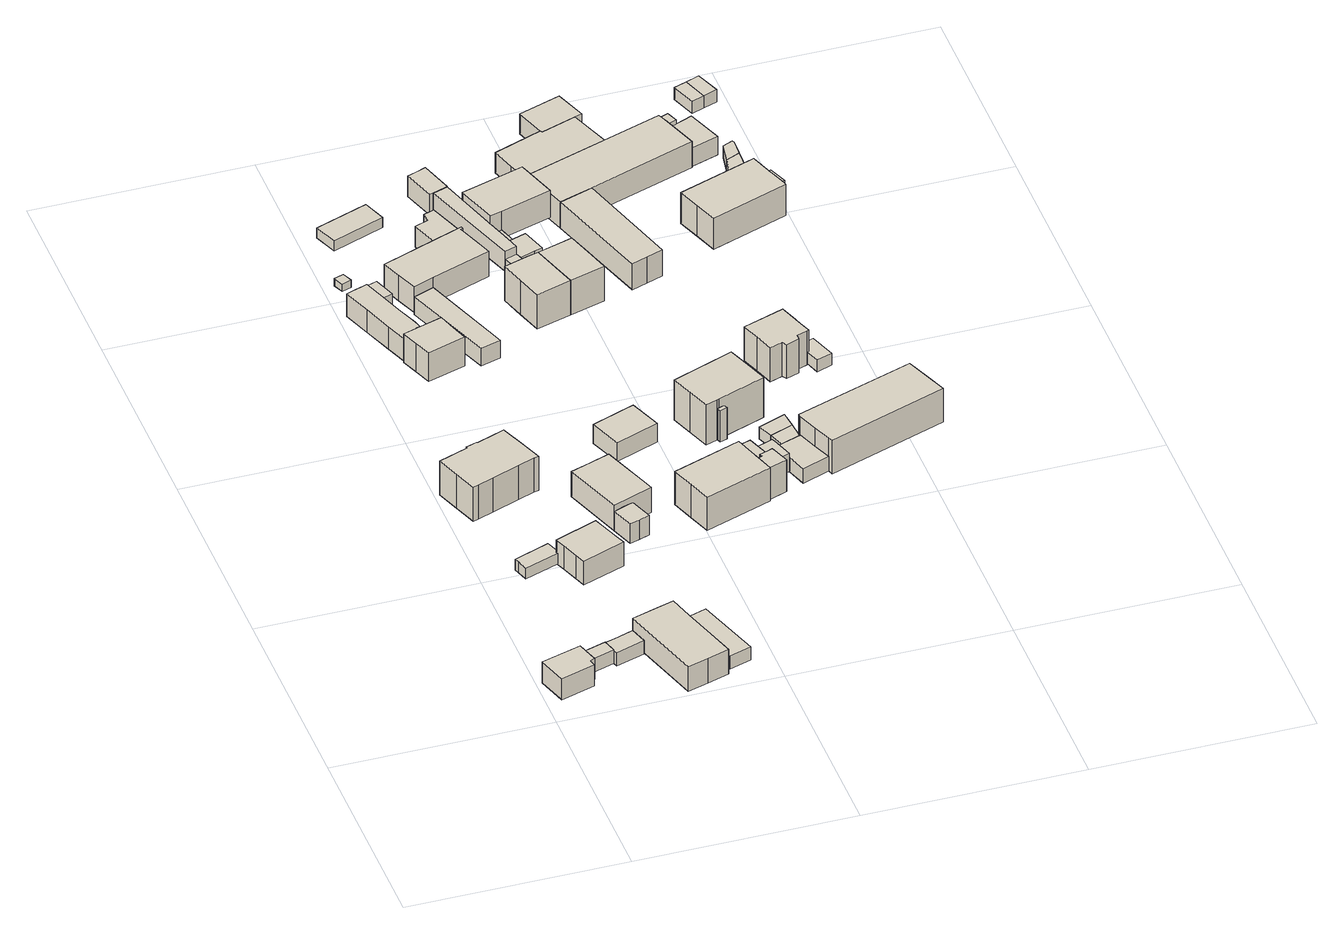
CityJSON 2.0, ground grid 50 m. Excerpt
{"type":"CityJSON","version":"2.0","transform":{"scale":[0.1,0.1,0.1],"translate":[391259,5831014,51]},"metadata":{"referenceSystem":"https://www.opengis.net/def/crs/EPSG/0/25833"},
"CityObjects":{
"building1":{"type":"Building","attributes":{"Gemeindeschluessel":"11000003","function":"31001_2000"},"address":[{"country":"Germany","locality":"Berlin","thoroughfareNumber":"1 (1)","thoroughfareName":"Berliner Straße"}],"children":["building1-1","building1-2","building1-3"]},
"building1-1":{"type":"BuildingPart","attributes":{"BezugspunktDach":"2200","measuredHeight":6.3,"storeysAboveGround":1},"parents":["building1"],"geometry":[{"type":"MultiSurface","lod":"1","boundaries":[[[0,1,2,3,4,5,6]],[[7,8,9,10,11,12,13]],[[7,13,6,5]],[[8,14,15,5,4]],[[9,8,4,3]],[[10,9,3,2]],[[11,10,2,1]],[[12,11,1,0]],[[13,12,0,6]],[[7,15,14,8]]]}]},
"building1-2":{"type":"BuildingPart","attributes":{"BezugspunktDach":"2200","measuredHeight":3.46,"storeysAboveGround":1},"parents":["building1"],"geometry":[{"type":"MultiSurface","lod":"1","boundaries":[[[16,17,18,19,20,21]],[[22,23,24,25,26,27]],[[22,27,21,20]],[[23,22,20,19]],[[24,23,19,18]],[[25,24,18,17]],[[26,25,17,16]],[[28,27,26,16,21]]]}]},
"building1-3":{"type":"BuildingPart","attributes":{"BezugspunktDach":"2200","measuredHeight":3.59,"storeysAboveGround":1},"parents":["building1"],"geometry":[{"type":"MultiSurface","lod":"1","boundaries":[[[14,29,30,15]],[[27,26,8,7]],[[27,7,15,30]],[[16,21,30,29]],[[8,26,29,14]],[[26,27,21,16]],[[7,8,14,15]]]}]},
"building2":{"type":"Building","attributes":{"Gemeindeschluessel":"11000003","BezugspunktDach":"2200","function":"31001_2463","measuredHeight":2.75,"storeysAboveGround":1},"address":[{"country":"Germany","locality":"Berlin","thoroughfareNumber":"34A (1)","thoroughfareName":"Hauptstraße"}],"geometry":[{"type":"Solid","lod":"1","boundaries":[[[[31,32,33,34,35,36,37]],[[38,39,40,41,42,43,44]],[[38,44,37,36]],[[39,38,36,35]],[[40,39,35,34]],[[41,40,34,33]],[[42,41,33,32]],[[43,42,32,31]],[[44,43,31,37]]]]}]},
"building3":{"type":"Building","attributes":{"Gemeindeschluessel":"11000003","BezugspunktDach":"2200","function":"31001_1010","measuredHeight":11.34,"storeysAboveGround":2},"address":[{"country":"Germany","locality":"Berlin","thoroughfareNumber":"34","thoroughfareName":"Hauptstraße"}],"geometry":[{"type":"Solid","lod":"1","boundaries":[[[[45,46,47,48,49,50,51,52,53,54,55,56,57,58]],[[59,60,61,62,63,64,65,66,67,68,69,70,71,72]],[[59,72,58,57]],[[60,59,57,56]],[[61,60,56,55]],[[62,61,55,54]],[[63,62,54,53]],[[64,63,53,52]],[[65,64,52,51]],[[66,65,51,50]],[[67,66,50,49]],[[68,67,49,48]],[[69,68,48,47]],[[70,69,47,46]],[[71,70,46,45]],[[72,71,45,58]]]]}]},
"building4":{"type":"Building","attributes":{"Gemeindeschluessel":"11000003","BezugspunktDach":"2200","function":"31001_2000","measuredHeight":8.45,"storeysAboveGround":1},"address":[{"country":"Germany","locality":"Berlin","thoroughfareNumber":"1 (2)","thoroughfareName":"Berliner Straße"}],"geometry":[{"type":"Solid","lod":"1","boundaries":[[[[73,74,75,76,77,78,79,80]],[[81,82,83,84,85,86,87,88]],[[81,88,80,79]],[[82,81,79,78]],[[83,82,78,77]],[[84,83,77,76]],[[85,84,76,75]],[[86,85,75,74]],[[87,86,74,73]],[[88,87,73,80]]]]}]},
"building5":{"type":"Building","attributes":{"Gemeindeschluessel":"11000003","BezugspunktDach":"2200","function":"31001_1010","measuredHeight":8.63,"storeysAboveGround":1},"address":[{"country":"Germany","locality":"Berlin","thoroughfareNumber":"34A","thoroughfareName":"Hauptstraße"}],"geometry":[{"type":"Solid","lod":"1","boundaries":[[[[89,90,91,92,93,94,95,96,97]],[[98,99,100,101,102,103,104,105,106]],[[98,106,97,96]],[[99,98,96,95]],[[100,99,95,94]],[[101,100,94,93]],[[102,101,93,92]],[[103,102,92,91]],[[104,103,91,90]],[[105,104,90,89]],[[106,105,89,97]]]]}]},
"building6":{"type":"Building","attributes":{"Gemeindeschluessel":"11000003","BezugspunktDach":"2200","function":"31001_2143","measuredHeight":3.34,"storeysAboveGround":1},"address":[{"country":"Germany","locality":"Berlin","thoroughfareNumber":"1 (5)","thoroughfareName":"Berliner Straße"}],"geometry":[{"type":"Solid","lod":"1","boundaries":[[[[107,108,109,110,111,112,113,114]],[[115,116,117,118,119,120,121,122]],[[115,122,114,113]],[[116,115,113,112]],[[117,116,112,111]],[[118,117,111,110]],[[119,118,110,109]],[[120,119,109,108]],[[121,120,108,107]],[[122,121,107,114]]]]}]},
"building7":{"type":"Building","attributes":{"Gemeindeschluessel":"11000003","function":"31001_2000"},"address":[{"country":"Germany","locality":"Berlin","thoroughfareNumber":"37 (1)","thoroughfareName":"Hauptstraße"}],"children":["building7-1","building7-2"]},
"building7-1":{"type":"BuildingPart","attributes":{"BezugspunktDach":"2200","measuredHeight":6.17,"storeysAboveGround":1},"parents":["building7"],"geometry":[{"type":"MultiSurface","lod":"1","boundaries":[[[123,124,125,126,127,128,129,130,131,132,133,134,135,136]],[[137,138,139,140,141,142,143,144,145,146,147,148,149,150]],[[137,150,136,135]],[[138,137,135,134]],[[139,138,134,133]],[[151,152,153,133,132]],[[141,140,132,131]],[[142,141,131,130]],[[143,142,130,129]],[[144,143,129,128]],[[145,144,128,127]],[[146,145,127,126]],[[147,146,126,125]],[[148,147,125,124]],[[149,148,124,123]],[[150,149,123,136]],[[140,139,153,152,151]]]}]},
"building7-2":{"type":"BuildingPart","attributes":{"BezugspunktDach":"2200","measuredHeight":5.49,"storeysAboveGround":1},"parents":["building7"],"geometry":[{"type":"Solid","lod":"1","boundaries":[[[[152,154,155,153]],[[156,157,140,139]],[[156,139,153,155]],[[157,156,155,154]],[[140,157,154,152]],[[139,140,152,153]]]]}]},
"building8":{"type":"Building","attributes":{"Gemeindeschluessel":"11000003","BezugspunktDach":"2200","function":"31001_2000","measuredHeight":1.9,"storeysAboveGround":1},"address":[{"country":"Germany","locality":"Berlin","thoroughfareNumber":"37 (3)","thoroughfareName":"Hauptstraße"}],"geometry":[{"type":"Solid","lod":"1","boundaries":[[[[158,159,160,161]],[[162,163,164,165]],[[162,165,161,160]],[[163,162,160,159]],[[164,163,159,158]],[[165,164,158,161]]]]}]},
"building9":{"type":"Building","attributes":{"Gemeindeschluessel":"11000003","BezugspunktDach":"2200","function":"31001_1010","measuredHeight":8.8,"storeysAboveGround":1},"address":[{"country":"Germany","locality":"Berlin","thoroughfareNumber":"37","thoroughfareName":"Hauptstraße"}],"geometry":[{"type":"Solid","lod":"1","boundaries":[[[[166,167,168,169,170,171]],[[172,173,174,175,176,177]],[[172,177,171,170]],[[173,172,170,169]],[[174,173,169,168]],[[175,174,168,167]],[[176,175,167,166]],[[177,176,166,171]]]]}]},
"building10":{"type":"Building","attributes":{"Gemeindeschluessel":"11000003","BezugspunktDach":"2200","function":"31001_2000","measuredHeight":4.51,"storeysAboveGround":1},"address":[{"country":"Germany","locality":"Berlin","thoroughfareNumber":"37 (4)","thoroughfareName":"Hauptstraße"}],"geometry":[{"type":"Solid","lod":"1","boundaries":[[[[178,179,180,181]],[[182,183,142,141]],[[182,141,181,180]],[[183,182,180,179]],[[142,183,179,178]],[[141,142,178,181]]]]}]},
"building11":{"type":"Building","attributes":{"Gemeindeschluessel":"11000003","function":"31001_2000"},"address":[{"country":"Germany","locality":"Berlin","thoroughfareNumber":"38 (1)","thoroughfareName":"Hauptstraße"}],"children":["building11-1","building11-2"]},
"building11-1":{"type":"BuildingPart","attributes":{"BezugspunktDach":"2200","measuredHeight":8.48,"storeysAboveGround":1},"parents":["building11"],"geometry":[{"type":"MultiSurface","lod":"1","boundaries":[[[184,185,186,187,188]],[[189,190,191,192,193]],[[189,193,188,187]],[[190,189,187,186]],[[191,190,186,185]],[[192,194,195,196,197,191,185,184]],[[193,192,184,188]],[[198,195,194,192]],[[198,197,196,195,199]]]}]},
"building11-2":{"type":"BuildingPart","attributes":{"BezugspunktDach":"2200","measuredHeight":6.19,"storeysAboveGround":1},"parents":["building11"],"geometry":[{"type":"Solid","lod":"1","boundaries":[[[[200,201,202,196,195,194]],[[198,197,203,204,205,192]],[[203,197,196,202]],[[204,203,202,201]],[[205,204,201,200]],[[192,205,200,194]],[[198,192,194,195]],[[197,198,195,196]]]]}]},
"building12":{"type":"Building","attributes":{"Gemeindeschluessel":"11000003","BezugspunktDach":"2200","function":"31001_2000","measuredHeight":4.65,"storeysAboveGround":1},"address":[{"country":"Germany","locality":"Berlin","thoroughfareNumber":"39 (1)","thoroughfareName":"Hauptstraße"}],"geometry":[{"type":"Solid","lod":"1","boundaries":[[[[206,207,208,209]],[[210,211,212,213]],[[210,213,209,208]],[[211,210,208,207]],[[212,211,207,206]],[[213,212,206,209]]]]}]},
"building13":{"type":"Building","attributes":{"Gemeindeschluessel":"11000003","BezugspunktDach":"2200","function":"31001_2000","measuredHeight":2.64,"storeysAboveGround":1},"address":[{"country":"Germany","locality":"Berlin","thoroughfareNumber":"39 (3)","thoroughfareName":"Hauptstraße"}],"geometry":[{"type":"Solid","lod":"1","boundaries":[[[[214,215,216,217]],[[218,219,220,221]],[[218,221,217,216]],[[219,218,216,215]],[[220,219,215,214]],[[221,220,214,217]]]]}]},
"building14":{"type":"Building","attributes":{"Gemeindeschluessel":"11000003","function":"31001_2000"},"address":[{"country":"Germany","locality":"Berlin","thoroughfareNumber":"39 (2)","thoroughfareName":"Hauptstraße"}],"children":["building14-1","building14-2"]},
"building14-1":{"type":"BuildingPart","attributes":{"BezugspunktDach":"2200","measuredHeight":7.96,"storeysAboveGround":1},"parents":["building14"],"geometry":[{"type":"Solid","lod":"1","boundaries":[[[[222,223,224,225,226,227,228,229,230,231]],[[232,233,234,235,236,237,238,239,240,241]],[[232,241,231,230]],[[233,232,230,229],[233,242,243,232]],[[234,233,229,228]],[[235,234,228,227]],[[236,235,227,226]],[[237,236,226,225]],[[238,237,225,224]],[[239,238,224,223]],[[240,239,223,222]],[[241,240,222,231]],[[242,233,232,243]]]]}]},
"building14-2":{"type":"BuildingPart","attributes":{"BezugspunktDach":"2200","measuredHeight":5.46,"storeysAboveGround":1},"parents":["building14"],"geometry":[{"type":"Solid","lod":"1","boundaries":[[[[243,242,244,245,246,247]],[[248,249,250,233,232,251]],[[248,251,247,246]],[[249,248,246,245]],[[250,249,245,244]],[[233,250,244,242]],[[251,232,243,247]],[[242,243,232,233]]]]}]},
"building15":{"type":"Building","attributes":{"Gemeindeschluessel":"11000003","BezugspunktDach":"2200","function":"31001_1010","measuredHeight":6.06,"storeysAboveGround":1},"address":[{"country":"Germany","locality":"Berlin","thoroughfareNumber":"36","thoroughfareName":"Hauptstraße"}],"geometry":[{"type":"Solid","lod":"1","boundaries":[[[[252,253,254,255]],[[256,257,258,259]],[[256,259,255,254]],[[257,256,254,253]],[[258,257,253,252]],[[259,258,252,255]]]]}]},
"building16":{"type":"Building","attributes":{"Gemeindeschluessel":"11000003","function":"31001_2000"},"address":[{"country":"Germany","locality":"Berlin","thoroughfareNumber":"38 (3)","thoroughfareName":"Hauptstraße"}],"children":["building16-1","building16-2"]},
"building16-1":{"type":"BuildingPart","attributes":{"BezugspunktDach":"2200","measuredHeight":9.76,"storeysAboveGround":1},"parents":["building16"],"geometry":[{"type":"MultiSurface","lod":"1","boundaries":[[[260,261,262,263,264,265,266]],[[267,268,269,270,271,272,273]],[[267,273,266,265]],[[274,275,267,265,264]],[[276,274,268,264,263]],[[270,269,263,262]],[[271,270,262,261]],[[272,271,261,260]],[[273,272,260,266]],[[268,267,275,274]],[[269,277,268,274,276]]]}]},
"building16-2":{"type":"BuildingPart","attributes":{"BezugspunktDach":"2200","measuredHeight":7.65,"storeysAboveGround":1},"parents":["building16"],"geometry":[{"type":"MultiSurface","lod":"1","boundaries":[[[276,278,279,275]],[[280,281,269,267]],[[280,267,275,279]],[[281,280,279,278]],[[269,281,278,276]],[[267,282,268,274,275]],[[269,276,274,268]]]}]},
"building17":{"type":"Building","attributes":{"Gemeindeschluessel":"11000003","BezugspunktDach":"2200","function":"31001_1010","measuredHeight":11.01,"storeysAboveGround":2},"address":[{"country":"Germany","locality":"Berlin","thoroughfareNumber":"39","thoroughfareName":"Hauptstraße"}],"geometry":[{"type":"Solid","lod":"1","boundaries":[[[[283,284,285,286,287,288,289]],[[290,291,292,293,294,295,296]],[[290,296,289,288]],[[291,290,288,287]],[[292,291,287,286]],[[293,292,286,285]],[[294,293,285,284]],[[295,294,284,283]],[[296,295,283,289]]]]}]},
"building18":{"type":"Building","attributes":{"Gemeindeschluessel":"11000003","function":"31001_2000"},"address":[{"country":"Germany","locality":"Berlin","thoroughfareNumber":"39 (4)","thoroughfareName":"Hauptstraße"}],"children":["building18-1","building18-2"]},
"building18-1":{"type":"BuildingPart","attributes":{"BezugspunktDach":"2200","measuredHeight":5.24,"storeysAboveGround":1},"parents":["building18"],"geometry":[{"type":"MultiSurface","lod":"1","boundaries":[[[297,298,299,300,301,302,303]],[[304,305,306,307,308,309,310]],[[310,311,304]],[[305,304,302,301]],[[306,305,301,300]],[[307,306,300,299]],[[308,307,299,298]],[[309,308,298,297]],[[310,309,297,303]],[[302,304,311,312]],[[303,312,313,311,310]]]}]},
"building18-2":{"type":"BuildingPart","attributes":{"BezugspunktDach":"2200","measuredHeight":5.69,"storeysAboveGround":1},"parents":["building18"],"geometry":[{"type":"MultiSurface","lod":"1","boundaries":[[[314,315,316,317,318,319,320]],[[321,322,304,311,310,323,324]],[[321,324,320,319]],[[322,321,319,318]],[[304,322,318,317]],[[312,302,317,316]],[[303,312,311,316,315]],[[323,310,315,314]],[[324,323,314,320]],[[311,304,302,312]],[[325,310,311,312,303]]]}]},
"building19":{"type":"Building","attributes":{"Gemeindeschluessel":"11000003","BezugspunktDach":"2200","function":"51009_1610","measuredHeight":3.44,"storeysAboveGround":0},"address":[{"country":"Germany","locality":"Berlin"}],"geometry":[{"type":"Solid","lod":"1","boundaries":[[[[326,327,328,329,330,331]],[[332,333,334,335,336,337]],[[332,337,331,330]],[[333,332,330,329]],[[334,333,329,328]],[[335,334,328,327]],[[336,335,327,326]],[[337,336,326,331]]]]}]},
"building20":{"type":"Building","attributes":{"Gemeindeschluessel":"11000003","BezugspunktDach":"2200","function":"31001_2000","measuredHeight":8.36,"storeysAboveGround":1},"address":[{"country":"Germany","locality":"Berlin","thoroughfareNumber":"38 (4)","thoroughfareName":"Hauptstraße"}],"geometry":[{"type":"Solid","lod":"1","boundaries":[[[[338,339,340,341,342,343,344]],[[345,346,347,348,349,350,351]],[[345,351,344,343]],[[346,345,343,342]],[[347,346,342,341]],[[348,347,341,340]],[[349,348,340,339]],[[350,349,339,338]],[[351,350,338,344]]]]}]},
"building21":{"type":"Building","attributes":{"Gemeindeschluessel":"11000003","BezugspunktDach":"2200","function":"31001_2000","measuredHeight":2.29,"storeysAboveGround":1},"address":[{"country":"Germany","locality":"Berlin","thoroughfareNumber":"41 (3)","thoroughfareName":"Hauptstraße"}],"geometry":[{"type":"Solid","lod":"1","boundaries":[[[[352,353,354,355]],[[356,357,358,359]],[[356,359,355,354]],[[357,356,354,353]],[[358,357,353,352]],[[359,358,352,355]]]]}]},
"building22":{"type":"Building","attributes":{"Gemeindeschluessel":"11000003","BezugspunktDach":"2200","function":"31001_2000","measuredHeight":0.75,"storeysAboveGround":1},"address":[{"country":"Germany","locality":"Berlin","thoroughfareNumber":"41 (1)","thoroughfareName":"Hauptstraße"}],"geometry":[{"type":"Solid","lod":"1","boundaries":[[[[360,361,362,363]],[[364,365,366,367]],[[364,367,363,362]],[[365,364,362,361]],[[366,365,361,360]],[[367,366,360,363]]]]}]},
"building23":{"type":"Building","attributes":{"Gemeindeschluessel":"11000003","BezugspunktDach":"2200","function":"31001_2000","measuredHeight":3,"storeysAboveGround":1},"address":[{"country":"Germany","locality":"Berlin","thoroughfareNumber":"41 (2)","thoroughfareName":"Hauptstraße"}],"geometry":[{"type":"Solid","lod":"1","boundaries":[[[[368,369,370,371,372,373,374]],[[375,376,377,364,367,308,307]],[[375,307,374,373]],[[376,375,373,372]],[[377,376,372,371]],[[364,377,371,370]],[[367,364,370,369]],[[308,367,369,368]],[[307,308,368,374]]]]}]},
"building24":{"type":"Building","attributes":{"Gemeindeschluessel":"11000003","BezugspunktDach":"2200","function":"31001_2000","measuredHeight":5.73,"storeysAboveGround":1},"address":[{"country":"Germany","locality":"Berlin","thoroughfareNumber":"38 (5)","thoroughfareName":"Hauptstraße"}],"geometry":[{"type":"Solid","lod":"1","boundaries":[[[[378,379,380,381,382,383]],[[384,385,386,387,388,389]],[[384,389,383,382]],[[385,384,382,381]],[[386,385,381,380]],[[387,386,380,379]],[[388,387,379,378]],[[389,388,378,383]]]]}]},
"building25":{"type":"Building","attributes":{"Gemeindeschluessel":"11000003","BezugspunktDach":"2200","function":"31001_1010","measuredHeight":11.02,"storeysAboveGround":2},"address":[{"country":"Germany","locality":"Berlin","thoroughfareNumber":"41","thoroughfareName":"Hauptstraße"}],"geometry":[{"type":"Solid","lod":"1","boundaries":[[[[285,390,391,392,287]],[[393,394,395,293,291]],[[393,291,287,392]],[[394,393,392,391]],[[395,394,391,390]],[[293,395,390,285]],[[291,293,285,287]]]]}]},
"building26":{"type":"Building","attributes":{"Gemeindeschluessel":"11000003","function":"31001_1010"},"address":[{"country":"Germany","locality":"Berlin","thoroughfareNumber":"38","thoroughfareName":"Hauptstraße"}],"children":["building26-1","building26-2"]},
"building26-1":{"type":"BuildingPart","attributes":{"BezugspunktDach":"2200","measuredHeight":12.65,"storeysAboveGround":3},"parents":["building26"],"geometry":[{"type":"MultiSurface","lod":"1","boundaries":[[[396,397,398,399,400,401,402,403]],[[404,405,406,407,408,409,410,411]],[[404,411,403,402]],[[405,404,402,401]],[[406,405,401,400]],[[412,413,414,406,400,399]],[[408,415,412,407,399,398]],[[409,408,398,397]],[[410,409,397,396]],[[411,410,396,403]],[[407,414,413,412]],[[407,412,415,408]]]}]},
"building26-2":{"type":"BuildingPart","attributes":{"BezugspunktDach":"2200","measuredHeight":8.2,"storeysAboveGround":3},"parents":["building26"],"geometry":[{"type":"MultiSurface","lod":"1","boundaries":[[[416,417,413,415]],[[414,418,419,408]],[[408,407,414]],[[418,414,413,417]],[[419,418,417,416]],[[408,419,416,415]],[[414,407,412,413]],[[420,415,412,407,408]]]}]},
"building27":{"type":"Building","attributes":{"Gemeindeschluessel":"11000003","BezugspunktDach":"2200","function":"31001_2000","measuredHeight":7.1,"storeysAboveGround":1},"address":[{"country":"Germany","locality":"Berlin","thoroughfareNumber":"41 (4)","thoroughfareName":"Hauptstraße"}],"geometry":[{"type":"Solid","lod":"1","boundaries":[[[[421,422,423,424,425,426]],[[427,428,429,430,431,432]],[[427,432,426,425]],[[428,427,425,424]],[[429,428,424,423]],[[430,429,423,422]],[[431,430,422,421]],[[432,431,421,426]]]]}]},
"building28":{"type":"Building","attributes":{"Gemeindeschluessel":"11000003","BezugspunktDach":"2200","function":"51009_1610","measuredHeight":4.87,"storeysAboveGround":0},"address":[{"country":"Germany","locality":"Berlin"}],"geometry":[{"type":"Solid","lod":"1","boundaries":[[[[433,434,435,436,437,438,439,440]],[[441,442,443,444,445,446,447,448]],[[441,448,440,439]],[[442,441,439,438]],[[443,442,438,437]],[[444,443,437,436]],[[445,444,436,435]],[[446,445,435,434]],[[447,446,434,433]],[[448,447,433,440]]]]}]},
"building29":{"type":"Building","attributes":{"Gemeindeschluessel":"11000003","BezugspunktDach":"2200","function":"31001_2463","measuredHeight":3.44,"storeysAboveGround":1},"address":[{"country":"Germany","locality":"Berlin","thoroughfareNumber":"38 (6)","thoroughfareName":"Hauptstraße"}],"geometry":[{"type":"Solid","lod":"1","boundaries":[[[[449,450,451,452,453,454,455]],[[456,457,458,459,460,461,462]],[[456,462,455,454]],[[457,456,454,453]],[[458,457,453,452]],[[459,458,452,451]],[[460,459,451,450]],[[461,460,450,449]],[[462,461,449,455]]]]}]},
"building30":{"type":"Building","attributes":{"Gemeindeschluessel":"11000003","BezugspunktDach":"2200","function":"31001_2463","measuredHeight":3.4,"storeysAboveGround":1},"address":[{"country":"Germany","locality":"Berlin","thoroughfareNumber":"38 (7)","thoroughfareName":"Hauptstraße"}],"geometry":[{"type":"Solid","lod":"1","boundaries":[[[[455,453,463,464,465]],[[466,467,457,462,468]],[[466,468,465,464]],[[467,466,464,463]],[[457,467,463,453]],[[462,457,453,455]],[[468,462,455,465]]]]}]},
"building31":{"type":"Building","attributes":{"Gemeindeschluessel":"11000003","BezugspunktDach":"2200","function":"31001_2120","measuredHeight":5.29,"storeysAboveGround":1},"address":[{"country":"Germany","locality":"Berlin","thoroughfareNumber":"43 (10)","thoroughfareName":"Hauptstraße"}],"geometry":[{"type":"Solid","lod":"1","boundaries":[[[[469,470,471,472,473,474,475,476]],[[477,478,479,480,481,482,483,484]],[[477,484,476,475]],[[478,477,475,474]],[[479,478,474,473]],[[480,479,473,472]],[[481,480,472,471]],[[482,481,471,470]],[[483,482,470,469]],[[484,483,469,476]]]]}]},
"building32":{"type":"Building","attributes":{"Gemeindeschluessel":"11000003","BezugspunktDach":"2200","function":"31001_1010","measuredHeight":11.28,"storeysAboveGround":2},"address":[{"country":"Germany","locality":"Berlin","thoroughfareNumber":"40","thoroughfareName":"Hauptstraße"}],"geometry":[{"type":"Solid","lod":"1","boundaries":[[[[485,486,487,488,489,490,491,492,493,494,495,496]],[[497,498,499,500,501,502,503,504,505,506,507,508]],[[497,508,496,495]],[[498,497,495,494]],[[499,498,494,493]],[[500,499,493,492]],[[501,500,492,491]],[[502,501,491,490]],[[503,502,490,489]],[[504,503,489,488]],[[505,504,488,487]],[[506,505,487,486]],[[507,506,486,485]],[[508,507,485,496]]]]}]},
"building33":{"type":"Building","attributes":{"Gemeindeschluessel":"11000003","BezugspunktDach":"2200","function":"31001_1010","measuredHeight":10.94,"storeysAboveGround":1},"address":[{"country":"Germany","locality":"Berlin","thoroughfareNumber":"40A","thoroughfareName":"Hauptstraße"}],"geometry":[{"type":"Solid","lod":"1","boundaries":[[[[509,510,511,512,513,514,515,516]],[[517,518,519,520,444,521,442,522]],[[517,522,516,515]],[[518,517,515,514]],[[519,518,514,513]],[[520,519,513,512]],[[444,520,512,511]],[[521,444,511,510]],[[442,521,510,509]],[[522,442,509,516]]]]}]},
"building34":{"type":"Building","attributes":{"Gemeindeschluessel":"11000003","function":"31001_2000"},"address":[{"country":"Germany","locality":"Berlin","thoroughfareNumber":"43 (1)","thoroughfareName":"Hauptstraße"}],"children":["building34-1","building34-2"]},
"building34-1":{"type":"BuildingPart","attributes":{"BezugspunktDach":"2200","measuredHeight":8.04,"storeysAboveGround":1},"parents":["building34"],"geometry":[{"type":"MultiSurface","lod":"1","boundaries":[[[523,524,525,526,527,528]],[[529,530,531,532,533,534]],[[529,534,528,527]],[[530,529,527,526]],[[531,530,526,525]],[[532,531,525,524]],[[534,533,523,528]],[[535,536,523,533,537]],[[532,524,536,538,535]]]}]},
"building34-2":{"type":"BuildingPart","attributes":{"BezugspunktDach":"2200","measuredHeight":8.18,"storeysAboveGround":1},"parents":["building34"],"geometry":[{"type":"MultiSurface","lod":"1","boundaries":[[[539,540,541,524,536,523]],[[535,532,542,543,544,533]],[[532,535,536,524],[532,524,536,535]],[[542,532,524,541]],[[543,542,541,540]],[[544,543,540,539]],[[533,544,539,523]],[[535,533,523,536]]]}]},
"building35":{"type":"Building","attributes":{"Gemeindeschluessel":"11000003","BezugspunktDach":"2200","function":"31001_2580","measuredHeight":5.29,"storeysAboveGround":1},"address":[{"country":"Germany","locality":"Berlin","thoroughfareNumber":"43 (11)","thoroughfareName":"Hauptstraße"}],"geometry":[{"type":"Solid","lod":"1","boundaries":[[[[475,474,473,545,546,547]],[[548,549,479,478,477,550]],[[548,550,547,546]],[[549,548,546,545]],[[479,549,545,473]],[[478,479,473,474]],[[477,478,474,475]],[[550,477,475,547]]]]}]},
"building36":{"type":"Building","attributes":{"Gemeindeschluessel":"11000003","BezugspunktDach":"2200","function":"31001_2463","measuredHeight":3.02,"storeysAboveGround":1},"address":[{"country":"Germany","locality":"Berlin","thoroughfareNumber":"40 (1)","thoroughfareName":"Hauptstraße"}],"geometry":[{"type":"Solid","lod":"1","boundaries":[[[[551,552,553,554,555,556]],[[557,558,559,560,561,562]],[[557,562,556,555]],[[558,557,555,554]],[[559,558,554,553]],[[560,559,553,552]],[[561,560,552,551]],[[562,561,551,556]]]]}]},
"building37":{"type":"Building","attributes":{"Gemeindeschluessel":"11000003","function":"31001_1010"},"address":[{"country":"Germany","locality":"Berlin","thoroughfareNumber":"43","thoroughfareName":"Hauptstraße"}],"children":["building37-1","building37-2"]},
"building37-1":{"type":"BuildingPart","attributes":{"BezugspunktDach":"2200","measuredHeight":9.46,"storeysAboveGround":2},"parents":["building37"],"geometry":[{"type":"MultiSurface","lod":"1","boundaries":[[[563,564,565,566,567,568,569,570]],[[571,572,573,574,575,576,577,578]],[[571,578,570,569]],[[579,580,581,582,572,571,569,568]],[[583,579,582,584,573,572,568,567]],[[574,573,567,566]],[[575,574,566,565]],[[576,575,565,564]],[[577,576,564,563]],[[578,577,563,570]],[[582,581,580,579]],[[584,582,579,583]]]}]},
"building37-2":{"type":"BuildingPart","attributes":{"BezugspunktDach":"2200","measuredHeight":4.62,"storeysAboveGround":2},"parents":["building37"],"geometry":[{"type":"MultiSurface","lod":"1","boundaries":[[[583,585,586,580]],[[587,588,584,581]],[[587,581,580,586]],[[588,587,586,585]],[[584,588,585,583]],[[581,582,579,580]],[[584,583,579,582]]]}]},
"building38":{"type":"Building","attributes":{"Gemeindeschluessel":"11000003","BezugspunktDach":"2200","function":"31001_2000","measuredHeight":5.87,"storeysAboveGround":1},"address":[{"country":"Germany","locality":"Berlin","thoroughfareNumber":"43 (2)","thoroughfareName":"Hauptstraße"}],"geometry":[{"type":"Solid","lod":"1","boundaries":[[[[589,590,591,592]],[[593,594,595,596]],[[593,596,592,591]],[[594,593,591,590]],[[595,594,590,589]],[[596,595,589,592]]]]}]},
"building39":{"type":"Building","attributes":{"Gemeindeschluessel":"11000003","BezugspunktDach":"2200","function":"51009_1610","measuredHeight":4.88,"storeysAboveGround":0},"address":[{"country":"Germany","locality":"Berlin"}],"geometry":[{"type":"Solid","lod":"1","boundaries":[[[[597,598,599,600,601]],[[602,603,604,605,606]],[[602,606,601,600]],[[603,602,600,599]],[[604,603,599,598]],[[605,604,598,597]],[[606,605,597,601]]]]}]},
"building40":{"type":"Building","attributes":{"Gemeindeschluessel":"11000003","BezugspunktDach":"2200","function":"31001_2000","measuredHeight":3.25,"storeysAboveGround":1},"address":[{"country":"Germany","locality":"Berlin","thoroughfareNumber":"43 (3)","thoroughfareName":"Hauptstraße"}],"geometry":[{"type":"Solid","lod":"1","boundaries":[[[[607,608,609,610]],[[611,612,613,614]],[[611,614,610,609]],[[612,611,609,608]],[[613,612,608,607]],[[614,613,607,610]]]]}]},
"building41":{"type":"Building","attributes":{"Gemeindeschluessel":"11000003","BezugspunktDach":"2200","function":"31001_2000","measuredHeight":3.25,"storeysAboveGround":1},"address":[{"country":"Germany","locality":"Berlin","thoroughfareNumber":"43 (4)","thoroughfareName":"Hauptstraße"}],"geometry":[{"type":"Solid","lod":"1","boundaries":[[[[608,615,616,617,609]],[[618,619,620,612,611]],[[618,611,609,617]],[[619,618,617,616]],[[620,619,616,615]],[[612,620,615,608]],[[611,612,608,609]]]]}]},
"building42":{"type":"Building","attributes":{"Gemeindeschluessel":"11000003","BezugspunktDach":"2200","function":"31001_2000","measuredHeight":3.28,"storeysAboveGround":1},"address":[{"country":"Germany","locality":"Berlin","thoroughfareNumber":"43 (6)","thoroughfareName":"Hauptstraße"}],"geometry":[{"type":"Solid","lod":"1","boundaries":[[[[621,622,623,624]],[[625,626,627,628]],[[625,628,624,623]],[[626,625,623,622]],[[627,626,622,621]],[[628,627,621,624]]]]}]},
"building43":{"type":"Building","attributes":{"Gemeindeschluessel":"11000003","BezugspunktDach":"2200","function":"31001_2000","measuredHeight":3.27,"storeysAboveGround":1},"address":[{"country":"Germany","locality":"Berlin","thoroughfareNumber":"43 (7)","thoroughfareName":"Hauptstraße"}],"geometry":[{"type":"Solid","lod":"1","boundaries":[[[[622,629,630,623]],[[631,632,626,625]],[[631,625,623,630]],[[632,631,630,629]],[[626,632,629,622]],[[625,626,622,623]]]]}]}
},
"vertices":[
[33,64,61],[112,88,61],[108,104,61],[119,108,61],[113,128,61],[104,159,61],[12,132,61],[104,159,6],[113,128,6],[119,108,6],[108,104,6],[112,88,6],[33,64,6],[12,132,6],[113,128,42],[104,159,42],
[174,147,41],[177,137,41],[244,159,41],[232,199,41],[187,184,41],[165,178,41],[187,184,6],[232,199,6],[244,159,6],[177,137,6],[174,147,6],[165,178,6],[165,178,40],
[174,147,42],[165,178,42],
[82,501,36],[90,476,36],[169,503,36],[167,507,36],[172,509,36],[160,542,36],[78,512,36],[160,542,8],[172,509,8],[167,507,8],[169,503,8],[90,476,8],[82,501,8],[78,512,8],
[29,751,96],[48,698,96],[61,702,96],[98,716,96],[161,739,96],[200,753,96],[210,756,96],[190,810,96],[169,864,96],[104,840,96],[103,842,96],[77,833,96],[78,830,96],[10,805,96],[78,830,7],[77,833,7],[103,842,7],[104,840,7],[169,864,7],[190,810,7],[210,756,7],[200,753,7],[161,739,7],[98,716,7],[61,702,7],[48,698,7],[29,751,7],[10,805,7],
[290,5,73],[339,20,73],[388,35,73],[385,47,73],[347,174,73],[331,229,73],[282,214,73],[232,199,73],[282,214,9],[331,229,9],[347,174,9],[385,47,9],[388,35,9],[339,20,9],[290,5,9],[232,199,9],
[176,483,69],[190,444,69],[198,420,69],[298,456,69],[289,479,69],[274,521,69],[265,544,69],[172,509,69],[167,507,69],[172,509,7],[265,544,7],[274,521,7],[289,479,7],[298,456,7],[198,420,7],[190,444,7],[176,483,7],[167,507,7],
[385,47,44],[395,50,44],[396,49,44],[447,65,44],[399,218,44],[347,201,44],[348,200,44],[340,198,44],[348,200,10],[347,201,10],[399,218,10],[447,65,10],[396,49,10],[395,50,10],[385,47,10],[340,198,10],
[38,1373,70],[63,1305,70],[80,1258,70],[105,1265,70],[120,1270,70],[116,1283,70],[125,1286,70],[120,1303,70],[103,1349,70],[83,1406,70],[65,1457,70],[44,1449,70],[40,1448,70],[15,1439,70],[40,1448,11],[44,1449,11],[65,1457,11],[83,1406,11],[103,1349,11],[120,1303,11],[125,1286,11],[116,1283,11],[120,1270,11],[105,1265,11],[80,1258,11],[63,1305,11],[38,1373,11],[15,1439,11],[83,1406,16],[83,1406,66],[65,1457,66],
[107,1414,66],[89,1465,66],[89,1465,11],[107,1414,11],
[31,1517,34],[53,1525,34],[44,1549,34],[22,1541,34],[44,1549,15],[53,1525,15],[31,1517,15],[22,1541,15],
[95,1218,82],[109,1179,82],[197,1207,82],[184,1246,82],[172,1286,82],[80,1258,82],[172,1286,7],[184,1246,7],[197,1207,7],[109,1179,7],[95,1218,7],[80,1258,7],
[120,1303,57],[128,1307,57],[112,1351,57],[103,1349,57],[112,1351,11],[128,1307,11],
[318,582,68],[411,617,68],[362,752,68],[316,736,68],[270,720,68],[316,736,2],[362,752,2],[411,617,2],[318,582,2],[270,720,2],[318,582,53],[341,591,53],[364,599,53],[364,599,2],[341,591,2],[341,591,36],
[336,530,53],[359,538,53],[383,546,53],[383,546,2],[359,538,2],[336,530,2],
[230,1196,52],[276,1211,52],[200,1425,52],[152,1407,52],[200,1425,6],[276,1211,6],[230,1196,6],[152,1407,6],
[59,1656,39],[180,1701,39],[161,1754,39],[39,1710,39],[161,1754,13],[180,1701,13],[59,1656,13],[39,1710,13],
[134,1454,78],[152,1407,78],[200,1425,78],[338,1474,78],[321,1521,78],[306,1563,78],[311,1565,78],[309,1571,78],[247,1548,78],[117,1500,78],[247,1548,12],[309,1571,12],[311,1565,12],[306,1563,12],[321,1521,12],[338,1474,12],[200,1425,12],[152,1407,12],[134,1454,12],[117,1500,12],[309,1571,66],[247,1548,66],
[278,1659,66],[253,1650,66],[255,1629,66],[224,1618,66],[255,1629,12],[253,1650,12],[278,1659,12],[224,1618,12],
[396,799,55],[496,836,55],[468,911,55],[368,874,55],[468,911,6],[496,836,6],[396,799,6],[368,874,6],
[484,574,89],[502,522,89],[658,577,89],[642,626,89],[641,630,89],[624,683,89],[466,627,89],[624,683,2],[641,630,2],[642,626,2],[658,577,2],[502,522,2],[484,574,2],[466,627,2],[641,630,78],[624,683,78],[642,626,78],[642,628,2],
[672,637,78],[652,693,78],[652,693,2],[672,637,2],[628,669,2],
[361,1332,100],[378,1275,100],[459,1299,100],[442,1355,100],[425,1412,100],[399,1405,100],[344,1388,100],[399,1405,10],[425,1412,10],[442,1355,10],[459,1299,10],[378,1275,10],[361,1332,10],[344,1388,10],
[375,1477,67],[402,1486,67],[388,1532,67],[374,1576,67],[345,1671,67],[329,1723,67],[295,1712,67],[329,1723,14],[345,1671,14],[374,1576,14],[388,1532,14],[402,1486,14],[375,1477,14],[295,1712,14],[308,1716,14],[308,1716,67],[308,1716,61],
[286,1709,68],[295,1712,68],[308,1716,68],[329,1723,68],[306,1799,68],[284,1791,68],[262,1783,68],[284,1791,14],[306,1799,14],[286,1709,14],[262,1783,14],[295,1712,35],
[399,1405,47],[425,1412,47],[418,1434,47],[406,1474,47],[402,1486,47],[375,1477,47],[402,1486,13],[406,1474,13],[418,1434,13],[425,1412,13],[399,1405,13],[375,1477,13],
[657,580,86],[700,596,86],[684,641,86],[672,637,86],[653,631,86],[656,624,86],[644,619,86],[656,624,3],[653,631,3],[672,637,3],[684,641,3],[700,596,3],[657,580,3],[644,619,3],
[388,1532,38],[416,1541,38],[402,1584,38],[374,1576,38],[402,1584,15],[416,1541,15],[388,1532,15],[374,1576,15],
[418,1434,21],[456,1447,21],[443,1487,21],[406,1474,21],[443,1487,14],[456,1447,14],[418,1434,14],[406,1474,14],
[402,1486,44],[406,1474,44],[443,1487,44],[461,1493,44],[443,1550,44],[416,1541,44],[388,1532,44],[416,1541,14],[443,1550,14],[461,1493,14],
[662,665,52],[672,637,52],[726,657,52],[712,700,52],[707,713,52],[652,693,52],[707,713,4],[712,700,4],[726,657,4],[672,637,4],[662,665,4],[652,693,4],
[541,1323,100],[524,1380,100],[507,1436,100],[507,1436,10],[524,1380,10],[541,1323,10],
[571,844,112],[589,793,112],[617,803,112],[622,805,112],[732,846,112],[714,897,112],[695,949,112],[553,895,112],[695,949,7],[714,897,7],[732,846,7],[622,805,7],[617,803,7],[589,793,7],[571,844,7],[553,895,7],[622,805,89],[633,809,89],[633,809,7],[617,803,89],
[620,794,89],[637,800,89],[637,800,7],[620,794,7],[617,803,42],
[374,1576,87],[402,1584,87],[520,1620,87],[496,1696,87],[490,1715,87],[345,1671,87],[490,1715,16],[496,1696,16],[520,1620,16],[402,1584,16],[374,1576,16],[345,1671,16],
[726,657,41],[727,656,41],[742,611,41],[805,634,41],[788,678,41],[772,722,41],[728,707,41],[712,700,41],[728,707,3],[772,722,3],[788,678,3],[805,634,3],[742,611,3],[727,656,3],[726,657,3],[712,700,3],
[728,707,37],[750,715,37],[772,722,37],[771,730,37],[768,766,37],[741,755,37],[714,745,37],[741,755,6],[768,766,6],[771,730,6],[772,722,6],[750,715,6],[728,707,6],[714,745,6],
[766,785,37],[764,804,37],[701,780,37],[764,804,6],[766,785,6],[701,780,6],
[478,1749,66],[490,1715,66],[496,1696,66],[694,1762,66],[656,1868,66],[575,1840,66],[573,1845,66],[461,1804,66],[573,1845,13],[575,1840,13],[656,1868,13],[694,1762,13],[496,1696,13],[490,1715,13],[478,1749,13],[461,1804,13],
[770,1002,94],[784,959,94],[813,969,94],[820,958,94],[850,969,94],[850,981,94],[875,990,94],[879,991,94],[869,1019,94],[864,1034,94],[850,1076,94],[755,1044,94],[850,1076,5],[864,1034,5],[869,1019,5],[879,991,5],[875,990,5],[850,981,5],[850,969,5],[820,958,5],[813,969,5],[784,959,5],[770,1002,5],[755,1044,5],
[772,722,90],[789,676,90],[805,634,90],[809,623,90],[1084,719,90],[1064,771,90],[1044,823,90],[771,730,90],[1044,823,3],[1064,771,3],[1084,719,3],[809,623,3],[789,676,3],[771,730,3],
[531,1587,78],[609,1613,78],[856,1697,78],[828,1778,78],[819,1804,78],[496,1696,78],[819,1804,10],[828,1778,10],[856,1697,10],[609,1613,10],[531,1587,10],[496,1696,10],[570,1600,10],[570,1600,78],[549,1593,10],[570,1600,33],
[608,1340,78],[645,1353,78],[682,1366,78],[682,1366,10],[645,1353,10],[608,1340,10],
[673,1873,66],[647,1946,66],[551,1914,66],[647,1946,13],[673,1873,13],[551,1914,13],
[879,991,39],[875,990,39],[886,957,39],[922,969,39],[901,1030,39],[869,1019,39],[901,1030,8],[922,969,8],[886,957,8],[875,990,8],[879,991,8],[869,1019,8],
[793,1470,92],[811,1417,92],[990,1480,92],[987,1491,92],[975,1525,92],[972,1532,92],[954,1585,92],[774,1522,92],[954,1585,11],[972,1532,11],[975,1525,11],[987,1491,11],[990,1480,11],[811,1417,11],[793,1470,11],[774,1522,11],[972,1532,58],[960,1568,58],[960,1568,12],[972,1532,12],[975,1525,58],[975,1525,12],
[1006,1535,58],[990,1579,58],[990,1579,12],[1006,1535,12],
[828,1778,71],[851,1786,71],[841,1812,71],[819,1804,71],[841,1812,12],[851,1786,12],[828,1778,12],[819,1804,12],
[856,1697,61],[919,1718,61],[889,1801,61],[851,1786,61],[828,1778,61],[851,1786,13],[889,1801,13],[919,1718,13],[856,1697,13],[828,1778,13],
[948,1610,45],[950,1670,45],[918,1656,45],[905,1591,45],[918,1656,13],[950,1670,13],[948,1610,13],[905,1591,13],
[952,1708,45],[950,1714,45],[927,1704,45],[927,1704,13],[950,1714,13],[952,1708,13],
[913,1869,44],[942,1879,44],[922,1936,44],[893,1926,44],[922,1936,12],[942,1879,12],[913,1869,12],[893,1926,12],
[974,1891,44],[953,1948,44],[953,1948,12],[974,1891,12]
]}
